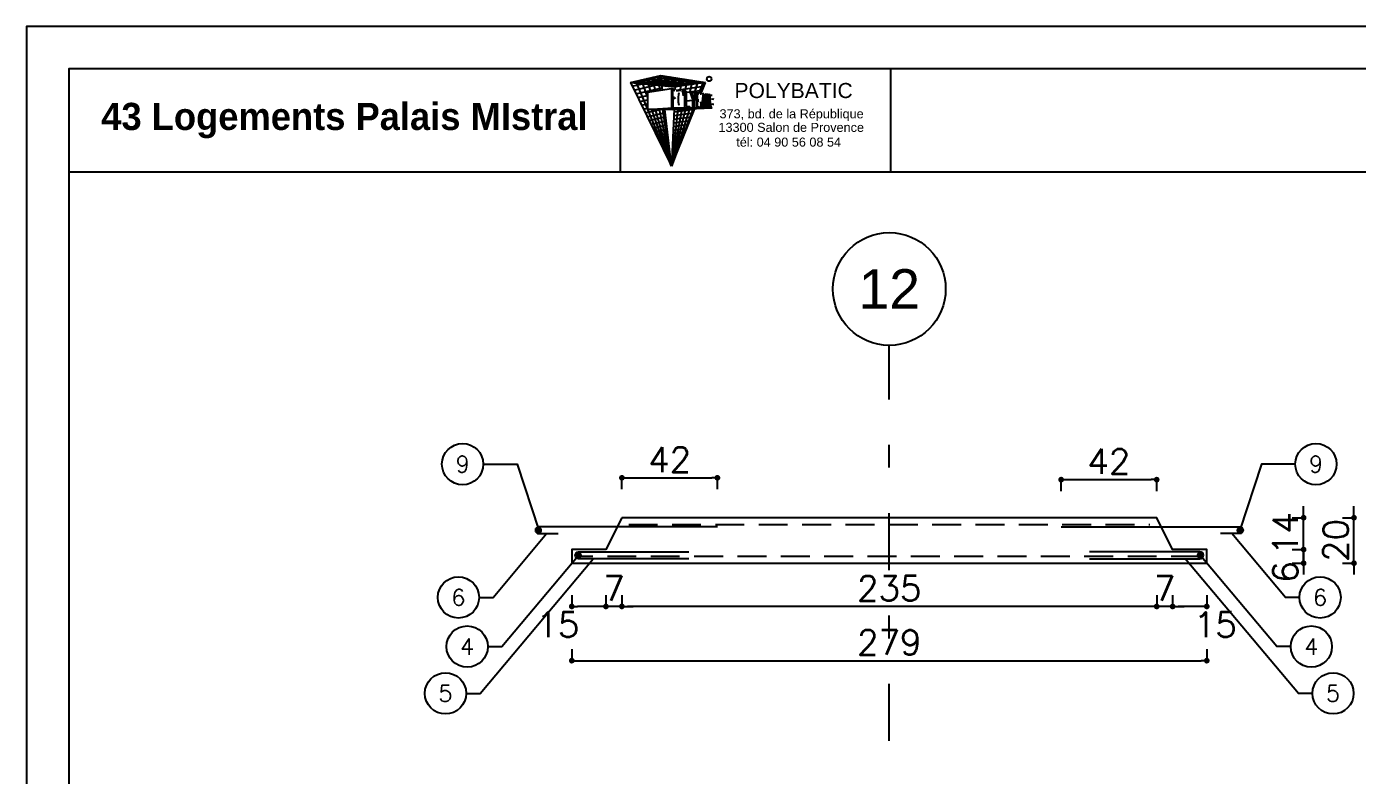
# Model space of a CAD drawing. Header units: millimetres. Extents: x -21776 to 63757, y -7870 to 8483.
# Drawn here: x 13621 to 14206, y -4850 to -4522 of the extents above; entities that cross this region are included whole.
import ezdxf
from ezdxf.enums import TextEntityAlignment as Align

# ---------------------------------------------------------------- set-up
doc = ezdxf.new("R2010")
doc.units = ezdxf.units.MM
doc.header["$PDMODE"] = 34
for name, pattern in [('CACHEX2', [19.05, 12.7, -6.35]), ('CONTINUE', [0]), ('GrFeatureAxis', [0.85, 0.25, -0.2, 0.1, -0.2, 0.1])]:
    doc.linetypes.add(name, pattern=pattern)
for name, color, linetype in [('COTATION', 1, 'Continuous'), ('GO-CARTOUCHE', 7, 'Continuous'), ('GO-COTATION', 1, 'Continuous'), ('GO-TEXTE', 9, 'Continuous'), ('GO-TEXTE-ACIER', 3, 'Continuous'), ('Grid', 7, 'Continuous'), ('préfa v', 2, 'Continuous'), ('STR_VOI-POT', 6, 'Continuous')]:
    doc.layers.add(name, color=color, linetype=linetype)
doc.styles.add('GrGrid', font='ARIAL.TTF', dxfattribs={"height": 0.17})
doc.styles.get("Standard").update_dxf_attribs({"font": 'romans.shx'})
doc.styles.add('TEXTE', font='romans.shx')
doc.styles.add('TEXTEBA', font='ARIAL.TTF')
doc.dimstyles.new('COUPE-20', dxfattribs={"dimscale": 0.5, "dimtxt": 22, "dimasz": 5, "dimexe": 0.05, "dimexo": 0, "dimgap": 5, "dimtad": 1, "dimdsep": 46, "dimtxsty": 'Standard', "dimblk1": 'DOT', "dimblk2": 'DOT', "dimsah": 1, "dimcen": 0, "dimdle": 150, "dimclrd": 1, "dimclre": 1, "dimclrt": 7, "dimadec": 0, "dimazin": 0, "dimtfac": 1, "dimtix": 1, "dimtmove": 2, "dimatfit": 3, "dimldrblk": 'DOT', "dimfxl": 0, "dimtvp": 1, "dimtolj": 1, "dimtzin": 0, "dimarcsym": 0})

# ---------------------------------------------------------------- blocks, each defined once
blk = doc.blocks.new('_DOT')
at = {"color": 0, "linetype": 'ByBlock'}
blk.add_line((-0.5, 0), (-1, 0), dxfattribs=at)
at = {"color": 0, "linetype": 'ByBlock', "const_width": 0.5}
blk.add_lwpolyline([(-0.25, 0, 1), (0.25, 0, 1)], format="xyb", close=True, dxfattribs=at)
blk = doc.blocks.new('*D1539')
at = {"layer": 'DEFPOINTS', "color": 0}
for p in [(14139.56, -4751.26), (14182.12, -4751.26), (14139.56, -4757.26)]:
    blk.add_point(p, dxfattribs=at)
at = {"layer": 'préfa v', "color": 1, "lineweight": -2}
for p, q in [((14182.12, -4748.76), (14182.12, -4746.26)), ((14177.12, -4751.26), (14182.14, -4751.26)), ((14182.12, -4757.26), (14182.12, -4751.26)), ((14177.12, -4757.26), (14182.14, -4757.26)), ((14182.12, -4759.76), (14182.12, -4762.26))]:
    blk.add_line(p, q, dxfattribs=at)
at = {"layer": 'préfa v', "color": 1, "lineweight": -2, "xscale": 2.5, "yscale": 2.5, "zscale": 2.5}
for p, rotation in [((14182.12, -4751.26), 270), ((14182.12, -4757.26), 90)]:
    blk.add_blockref('_DOT', p, dxfattribs=dict(at, rotation=rotation))
at = {"layer": 'préfa v', "color": 7, "insert": (14174.12, -4761.11), "char_height": 11, "attachment_point": 5, "rotation": 90}
blk.add_mtext('\\A1;6', dxfattribs=at)
blk = doc.blocks.new('*D1540')
at = {"layer": 'DEFPOINTS', "color": 0}
for p in [(14117.56, -4737.26), (14182.12, -4737.26), (14139.56, -4751.26)]:
    blk.add_point(p, dxfattribs=at)
at = {"layer": 'préfa v', "color": 1, "lineweight": -2}
for p, q in [((14182.12, -4734.76), (14182.12, -4732.26)), ((14177.12, -4737.26), (14182.14, -4737.26)), ((14182.12, -4751.26), (14182.12, -4737.26)), ((14177.12, -4751.26), (14182.14, -4751.26)), ((14182.12, -4753.76), (14182.12, -4756.26))]:
    blk.add_line(p, q, dxfattribs=at)
at = {"layer": 'préfa v', "color": 1, "lineweight": -2, "xscale": 2.5, "yscale": 2.5, "zscale": 2.5}
for p, rotation in [((14182.12, -4737.26), 270), ((14182.12, -4751.26), 90)]:
    blk.add_blockref('_DOT', p, dxfattribs=dict(at, rotation=rotation))
at = {"layer": 'préfa v', "color": 7, "insert": (14174.12, -4744.26), "char_height": 11, "attachment_point": 5, "rotation": 90}
blk.add_mtext('\\A1;14', dxfattribs=at)
blk = doc.blocks.new('*D1541')
at = {"layer": 'DEFPOINTS', "color": 0}
for p in [(14124.56, -4751.26), (14139.56, -4757.26), (14124.56, -4776.24)]:
    blk.add_point(p, dxfattribs=at)
at = {"layer": 'préfa v', "color": 1, "lineweight": -2}
for p, q in [((14124.56, -4771.24), (14124.56, -4776.27)), ((14139.56, -4771.24), (14139.56, -4776.27)), ((14137.06, -4776.24), (14127.06, -4776.24))]:
    blk.add_line(p, q, dxfattribs=at)
at = {"layer": 'préfa v', "color": 1, "lineweight": -2, "xscale": 2.5, "yscale": 2.5, "zscale": 2.5, "rotation": 180}
blk.add_blockref('_DOT', (14124.56, -4776.24), dxfattribs=at)
at = {"layer": 'préfa v', "color": 1, "lineweight": -2, "xscale": 2.5, "yscale": 2.5, "zscale": 2.5}
blk.add_blockref('_DOT', (14139.56, -4776.24), dxfattribs=at)
at = {"layer": 'préfa v', "color": 7, "insert": (14143.33, -4784.24), "char_height": 11, "attachment_point": 5}
blk.add_mtext('\\A1;15', dxfattribs=at)
blk = doc.blocks.new('*D1542')
at = {"layer": 'DEFPOINTS', "color": 0}
for p in [(14117.56, -4737.26), (14124.56, -4751.26), (14117.56, -4776.24)]:
    blk.add_point(p, dxfattribs=at)
at = {"layer": 'préfa v', "color": 1, "lineweight": -2}
for p, q in [((14117.56, -4771.24), (14117.56, -4776.27)), ((14124.56, -4771.24), (14124.56, -4776.27)), ((14115.06, -4776.24), (14112.56, -4776.24)), ((14124.56, -4776.24), (14117.56, -4776.24)), ((14127.06, -4776.24), (14129.56, -4776.24))]:
    blk.add_line(p, q, dxfattribs=at)
at = {"layer": 'préfa v', "color": 1, "lineweight": -2, "xscale": 2.5, "yscale": 2.5, "zscale": 2.5}
blk.add_blockref('_DOT', (14117.56, -4776.24), dxfattribs=at)
at = {"layer": 'préfa v', "color": 1, "lineweight": -2, "xscale": 2.5, "yscale": 2.5, "zscale": 2.5, "rotation": 180}
blk.add_blockref('_DOT', (14124.56, -4776.24), dxfattribs=at)
at = {"layer": 'préfa v', "color": 7, "insert": (14121.06, -4768.24), "char_height": 11, "attachment_point": 5}
blk.add_mtext('\\A1;7', dxfattribs=at)
blk = doc.blocks.new('*D1543')
at = {"layer": 'DEFPOINTS', "color": 0}
for p in [(13882.56, -4737.26), (14117.56, -4737.26), (13882.56, -4776.24)]:
    blk.add_point(p, dxfattribs=at)
at = {"layer": 'préfa v', "color": 1, "lineweight": -2}
for p, q in [((13882.56, -4771.24), (13882.56, -4776.27)), ((14117.56, -4771.24), (14117.56, -4776.27)), ((14115.06, -4776.24), (13885.06, -4776.24))]:
    blk.add_line(p, q, dxfattribs=at)
at = {"layer": 'préfa v', "color": 1, "lineweight": -2, "xscale": 2.5, "yscale": 2.5, "zscale": 2.5, "rotation": 180}
blk.add_blockref('_DOT', (13882.56, -4776.24), dxfattribs=at)
at = {"layer": 'préfa v', "color": 1, "lineweight": -2, "xscale": 2.5, "yscale": 2.5, "zscale": 2.5}
blk.add_blockref('_DOT', (14117.56, -4776.24), dxfattribs=at)
at = {"layer": 'préfa v', "color": 7, "insert": (14000.06, -4768.24), "char_height": 11, "attachment_point": 5}
blk.add_mtext('\\A1;235', dxfattribs=at)
blk = doc.blocks.new('*D1544')
at = {"layer": 'DEFPOINTS', "color": 0}
for p in [(13882.56, -4737.26), (13875.56, -4751.26), (13875.56, -4776.24)]:
    blk.add_point(p, dxfattribs=at)
at = {"layer": 'préfa v', "color": 1, "lineweight": -2}
for p, q in [((13875.56, -4771.24), (13875.56, -4776.27)), ((13882.56, -4771.24), (13882.56, -4776.27)), ((13873.06, -4776.24), (13870.56, -4776.24)), ((13882.56, -4776.24), (13875.56, -4776.24)), ((13885.06, -4776.24), (13887.56, -4776.24))]:
    blk.add_line(p, q, dxfattribs=at)
at = {"layer": 'préfa v', "color": 1, "lineweight": -2, "xscale": 2.5, "yscale": 2.5, "zscale": 2.5}
blk.add_blockref('_DOT', (13875.56, -4776.24), dxfattribs=at)
at = {"layer": 'préfa v', "color": 1, "lineweight": -2, "xscale": 2.5, "yscale": 2.5, "zscale": 2.5, "rotation": 180}
blk.add_blockref('_DOT', (13882.56, -4776.24), dxfattribs=at)
at = {"layer": 'préfa v', "color": 7, "insert": (13879.06, -4768.24), "char_height": 11, "attachment_point": 5}
blk.add_mtext('\\A1;7', dxfattribs=at)
blk = doc.blocks.new('*D1545')
at = {"layer": 'DEFPOINTS', "color": 0}
for p in [(13860.56, -4751.26), (13875.56, -4751.26), (13860.56, -4776.24)]:
    blk.add_point(p, dxfattribs=at)
at = {"layer": 'préfa v', "color": 1, "lineweight": -2}
for p, q in [((13860.56, -4771.24), (13860.56, -4776.27)), ((13875.56, -4771.24), (13875.56, -4776.27)), ((13873.06, -4776.24), (13863.06, -4776.24))]:
    blk.add_line(p, q, dxfattribs=at)
at = {"layer": 'préfa v', "color": 1, "lineweight": -2, "xscale": 2.5, "yscale": 2.5, "zscale": 2.5, "rotation": 180}
blk.add_blockref('_DOT', (13860.56, -4776.24), dxfattribs=at)
at = {"layer": 'préfa v', "color": 1, "lineweight": -2, "xscale": 2.5, "yscale": 2.5, "zscale": 2.5}
blk.add_blockref('_DOT', (13875.56, -4776.24), dxfattribs=at)
at = {"layer": 'préfa v', "color": 7, "insert": (13854.44, -4784.24), "char_height": 11, "attachment_point": 5}
blk.add_mtext('\\A1;15', dxfattribs=at)
blk = doc.blocks.new('*D1546')
at = {"layer": 'DEFPOINTS', "color": 0}
for p in [(13860.56, -4757.26), (14139.56, -4757.26), (14139.56, -4800.06)]:
    blk.add_point(p, dxfattribs=at)
at = {"layer": 'préfa v', "color": 1, "lineweight": -2}
for p, q in [((13860.56, -4795.06), (13860.56, -4800.08)), ((13863.06, -4800.06), (14137.06, -4800.06)), ((14139.56, -4795.06), (14139.56, -4800.08))]:
    blk.add_line(p, q, dxfattribs=at)
at = {"layer": 'préfa v', "color": 1, "lineweight": -2, "xscale": 2.5, "yscale": 2.5, "zscale": 2.5, "rotation": 180}
blk.add_blockref('_DOT', (13860.56, -4800.06), dxfattribs=at)
at = {"layer": 'préfa v', "color": 1, "lineweight": -2, "xscale": 2.5, "yscale": 2.5, "zscale": 2.5}
blk.add_blockref('_DOT', (14139.56, -4800.06), dxfattribs=at)
at = {"layer": 'préfa v', "color": 7, "insert": (14000.06, -4792.06), "char_height": 11, "attachment_point": 5}
blk.add_mtext('\\A1;279', dxfattribs=at)
blk = doc.blocks.new('*D1555')
at = {"layer": 'DEFPOINTS', "color": 0}
for p in [(14117.56, -4737.26), (14204.25, -4737.26), (14139.56, -4757.26)]:
    blk.add_point(p, dxfattribs=at)
at = {"layer": 'STR_VOI-POT', "color": 1, "lineweight": -2}
for p, q in [((14204.25, -4734.76), (14204.25, -4732.26)), ((14199.25, -4737.26), (14204.28, -4737.26)), ((14204.25, -4757.26), (14204.25, -4737.26)), ((14199.25, -4757.26), (14204.28, -4757.26)), ((14204.25, -4759.76), (14204.25, -4762.26))]:
    blk.add_line(p, q, dxfattribs=at)
at = {"layer": 'STR_VOI-POT', "color": 1, "lineweight": -2, "xscale": 2.5, "yscale": 2.5, "zscale": 2.5}
for p, rotation in [((14204.25, -4737.26), 270), ((14204.25, -4757.26), 90)]:
    blk.add_blockref('_DOT', p, dxfattribs=dict(at, rotation=rotation))
at = {"layer": 'STR_VOI-POT', "color": 7, "insert": (14196.25, -4747.26), "char_height": 11, "attachment_point": 5, "rotation": 90}
blk.add_mtext('\\A1;20', dxfattribs=at)
blk = doc.blocks.new('*D1558')
at = {"layer": 'DEFPOINTS', "color": 0}
for p in [(14117.56, -4720.54), (14075.56, -4741.26), (14117.56, -4737.26)]:
    blk.add_point(p, dxfattribs=at)
at = {"layer": 'STR_VOI-POT', "color": 1, "lineweight": -2}
for p, q in [((14075.56, -4725.54), (14075.56, -4720.51)), ((14078.06, -4720.54), (14115.06, -4720.54)), ((14117.56, -4725.54), (14117.56, -4720.51))]:
    blk.add_line(p, q, dxfattribs=at)
at = {"layer": 'STR_VOI-POT', "color": 1, "lineweight": -2, "xscale": 2.5, "yscale": 2.5, "zscale": 2.5, "rotation": 180}
blk.add_blockref('_DOT', (14075.56, -4720.54), dxfattribs=at)
at = {"layer": 'STR_VOI-POT', "color": 1, "lineweight": -2, "xscale": 2.5, "yscale": 2.5, "zscale": 2.5}
blk.add_blockref('_DOT', (14117.56, -4720.54), dxfattribs=at)
at = {"layer": 'STR_VOI-POT', "color": 7, "insert": (14096.56, -4712.54), "char_height": 11, "attachment_point": 5}
blk.add_mtext('\\A1;42', dxfattribs=at)
blk = doc.blocks.new('*D1565')
at = {"layer": 'DEFPOINTS', "color": 0}
for p in [(13924.56, -4719.74), (13882.56, -4737.26), (13924.56, -4741.26)]:
    blk.add_point(p, dxfattribs=at)
at = {"layer": 'préfa v', "color": 1, "lineweight": -2}
for p, q in [((13882.56, -4724.74), (13882.56, -4719.71)), ((13885.06, -4719.74), (13922.06, -4719.74)), ((13924.56, -4724.74), (13924.56, -4719.71))]:
    blk.add_line(p, q, dxfattribs=at)
at = {"layer": 'préfa v', "color": 1, "lineweight": -2, "xscale": 2.5, "yscale": 2.5, "zscale": 2.5, "rotation": 180}
blk.add_blockref('_DOT', (13882.56, -4719.74), dxfattribs=at)
at = {"layer": 'préfa v', "color": 1, "lineweight": -2, "xscale": 2.5, "yscale": 2.5, "zscale": 2.5}
blk.add_blockref('_DOT', (13924.56, -4719.74), dxfattribs=at)
at = {"layer": 'préfa v', "color": 7, "insert": (13903.56, -4711.74), "char_height": 11, "attachment_point": 5}
blk.add_mtext('\\A1;42', dxfattribs=at)

msp = doc.modelspace()

# ---------------------------------------------------------------- linework, layer by layer
at = {"layer": 'COTATION'}
for points in [[(13819.81269, -4772.2945), (13825.9548, -4772.2945), (13849.5044, -4744.26035)], [(14180.29803, -4772.2945), (14174.15593, -4772.2945), (14150.60632, -4744.26035)], [(13823.65352, -4793.84992), (13829.79562, -4793.84992), (13863.81295, -4753.35469)], [(14176.4572, -4793.84992), (14170.3151, -4793.84992), (14136.29777, -4753.35469)], [(13814.1253, -4814.42617), (13820.2674, -4814.42617), (13869.96864, -4755.26035)], [(14185.98542, -4814.42617), (14179.84332, -4814.42617), (14130.14208, -4755.26035)]]:
    msp.add_lwpolyline(points, dxfattribs=at)
at = {"layer": 'GO-CARTOUCHE', "color": 9, "linetype": 'CONTINUE'}
for p, q in [((13886.30112, -4546.06632), (13899.69428, -4542.95163)), ((13887.81052, -4546.21007), (13901.20346, -4543.19118)), ((13899.38764, -4549.59463), (13898.43605, -4543.24425)), ((13898.43605, -4543.24425), (13918.0963, -4546.23663)), ((13900.45438, -4549.43776), (13899.69428, -4542.95163)), ((13899.69428, -4542.95163), (13919.31683, -4546.06632)), ((13886.30112, -4546.06632), (13905.92366, -4547.93514)), ((13886.30112, -4546.06632), (13904.36632, -4582.81966)), ((13887.12219, -4547.73678), (13899.90665, -4544.76382)), ((13887.94326, -4549.40723), (13900.11901, -4546.576)), ((13893.77637, -4557.54868), (13888.72811, -4545.50191)), ((13888.72811, -4545.50191), (13908.35819, -4547.59543)), ((13888.76433, -4551.07769), (13900.33138, -4548.38819)), ((13890.82932, -4546.49758), (13904.2218, -4543.67029)), ((13893.77637, -4552.45382), (13891.15509, -4544.93749)), ((13891.15509, -4544.93749), (13910.79272, -4547.25573)), ((13893.58208, -4544.37308), (13913.22724, -4546.91603)), ((13895.21869, -4550.20771), (13893.58208, -4544.37308)), ((13904.36632, -4548.86247), (13893.77637, -4550.41982)), ((13893.84812, -4546.78508), (13907.24015, -4544.14939)), ((13897.31391, -4549.89959), (13896.00906, -4543.80866)), ((13896.00906, -4543.80866), (13915.66177, -4546.57633)), ((13896.86693, -4547.07259), (13910.25849, -4544.62849)), ((13899.88573, -4547.36009), (13913.27684, -4545.10759)), ((13902.90453, -4547.6476), (13916.29519, -4545.5867)), ((13906.10954, -4549.13501), (13904.36632, -4548.86247)), ((13904.36632, -4548.86247), (13904.36632, -4557.87744)), ((13904.41393, -4547.79135), (13917.80436, -4545.82625)), ((13905.92366, -4547.93514), (13905.87176, -4549.09783)), ((13919.31683, -4546.06632), (13905.92366, -4547.93514)), ((13906.3583, -4549.45027), (13918.63731, -4547.73681)), ((13908.35819, -4547.59543), (13908.13537, -4549.56159)), ((13910.79272, -4547.25573), (13910.25219, -4549.78268)), ((13913.22724, -4546.91603), (13912.43552, -4550.12402)), ((13915.66177, -4546.57633), (13914.43405, -4550.51568)), ((13918.0963, -4546.23663), (13916.40444, -4550.74453)), ((13917.23109, -4551.19376), (13919.31683, -4546.06632)), ((13889.5854, -4552.74815), (13893.77637, -4551.77376)), ((13890.40648, -4554.4186), (13893.77637, -4553.63518)), ((13893.77637, -4550.41982), (13893.77637, -4557.89507)), ((13904.98926, -4552.49082), (13904.98926, -4549.59037)), ((13905.78146, -4549.71422), (13904.98926, -4549.59037)), ((13904.98926, -4552.49082), (13905.61642, -4552.53948)), ((13905.84114, -4553.18173), (13904.98926, -4553.11563)), ((13904.98926, -4553.11563), (13904.98926, -4557.27213)), ((13906.15521, -4552.87272), (13905.84114, -4553.18173)), ((13906.55756, -4549.79362), (13908.52391, -4549.50762)), ((13907.27314, -4552.46537), (13907.23466, -4553.31857)), ((13907.23466, -4553.31857), (13907.29426, -4554.61005)), ((13907.41163, -4551.41547), (13907.27314, -4552.46537)), ((13907.29426, -4554.61005), (13907.58206, -4556.07624)), ((13907.63885, -4550.57838), (13907.41163, -4551.41547)), ((13909.27807, -4550.28162), (13908.91556, -4549.69815)), ((13910.22193, -4549.77795), (13909.07035, -4549.9473)), ((13909.52246, -4550.98011), (13909.27807, -4550.28162)), ((13909.70989, -4551.98885), (13909.52246, -4550.98011)), ((13910.22193, -4557.27213), (13910.22193, -4549.7711)), ((13910.84487, -4549.87534), (13910.22193, -4549.77795)), ((13910.84487, -4556.6492), (13910.84487, -4549.87534)), ((13910.84487, -4550.39212), (13912.4059, -4550.17735)), ((13910.84487, -4550.39212), (13910.84536, -4556.6492)), ((13910.84536, -4554.11475), (13913.67549, -4553.86628)), ((13912.38482, -4550.1161), (13913.67549, -4553.86628)), ((13912.94183, -4550.20318), (13912.38482, -4550.1161)), ((13912.4059, -4550.17735), (13913.67549, -4553.86628)), ((13912.61778, -4550.15252), (13917.95779, -4549.40729)), ((13912.94183, -4550.20318), (13913.96986, -4553.19023)), ((13914.6951, -4550.47729), (13913.11608, -4550.7095)), ((13913.67549, -4557.27213), (13913.67549, -4553.86628)), ((13914.6951, -4550.47729), (13913.96986, -4553.19023)), ((13915.19025, -4550.5547), (13914.29843, -4553.8908)), ((13914.29843, -4557.2645), (13914.30174, -4553.8784)), ((13914.29843, -4557.27213), (13914.29843, -4553.8908)), ((13914.30174, -4553.8784), (13915.17191, -4550.62331)), ((13915.19025, -4550.5547), (13914.6951, -4550.47729)), ((13915.17191, -4550.62331), (13915.35742, -4550.59553)), ((13915.35742, -4550.58084), (13915.17614, -4550.6075)), ((13915.35742, -4557.27213), (13915.35742, -4550.58084)), ((13916.5639, -4550.76946), (13915.35742, -4550.58084)), ((13916.49654, -4551.20028), (13915.79348, -4551.09036)), ((13915.79348, -4553.71445), (13915.79348, -4551.09036)), ((13915.79348, -4553.71445), (13916.36168, -4553.75853)), ((13915.79348, -4554.15182), (13916.32795, -4554.19328)), ((13915.79348, -4556.83608), (13915.79348, -4554.15182)), ((13916.97766, -4551.11973), (13917.27827, -4551.07778)), ((13918.28578, -4551.03866), (13917.02938, -4551.22343)), ((13917.05488, -4554.53315), (13917.13466, -4554.78554)), ((13917.13466, -4554.78554), (13917.21336, -4555.26651)), ((13917.83695, -4554.77865), (13917.8107, -4554.99731)), ((13917.8542, -4554.63487), (13917.83695, -4554.77865)), ((13917.86822, -4554.51805), (13917.8542, -4554.63487)), ((13917.90066, -4554.24772), (13917.86822, -4554.51805)), ((13917.96788, -4553.68759), (13917.90066, -4554.24772)), ((13918.04153, -4553.07391), (13917.96788, -4553.68759)), ((13918.28578, -4551.03866), (13918.04153, -4553.07391)), ((13918.27576, -4554.78177), (13918.43913, -4553.42042)), ((13918.27576, -4554.78177), (13918.60689, -4554.80746)), ((13918.59617, -4551.08719), (13918.28578, -4551.03866)), ((13918.43913, -4553.42042), (13918.60689, -4554.80746)), ((13918.59617, -4551.08719), (13919.34351, -4557.2662)), ((13918.62314, -4551.31018), (13919.34422, -4551.20414)), ((13918.67331, -4551.72505), (13919.34422, -4551.64549)), ((13918.68479, -4551.81992), (13919.74913, -4551.7088)), ((13919.34422, -4551.20414), (13919.34422, -4551.64549)), ((13920.5901, -4551.39892), (13919.34422, -4551.20414)), ((13919.34422, -4551.64549), (13919.74913, -4551.7088)), ((13919.74913, -4557.2662), (13919.74913, -4551.7088)), ((13920.18519, -4551.77697), (13920.5901, -4551.84027)), ((13920.18519, -4557.2662), (13920.18519, -4551.77697)), ((13920.18519, -4551.8757), (13920.5901, -4551.84027)), ((13920.5901, -4551.84027), (13920.5901, -4551.39892)), ((13920.74847, -4551.42368), (13920.5901, -4551.47452)), ((13920.74847, -4551.42368), (13920.74847, -4557.26789)), ((13921.18452, -4551.49185), (13920.74847, -4551.42368)), ((13921.18452, -4551.49185), (13921.18452, -4557.27213)), ((13921.18452, -4551.69655), (13922.17235, -4551.60465)), ((13921.32635, -4554.47383), (13921.35104, -4555.0936)), ((13922.54243, -4553.43977), (13921.80786, -4553.5081)), ((13922.9887, -4553.50954), (13922.54243, -4553.43977)), ((13891.22755, -4556.08906), (13893.77637, -4555.49657)), ((13892.04862, -4557.75951), (13893.77637, -4557.35793)), ((13892.86969, -4559.42997), (13899.47425, -4557.89507)), ((13893.69076, -4561.10042), (13901.60557, -4559.26129)), ((13893.77637, -4557.89507), (13904.98926, -4557.27213)), ((13904.87116, -4557.8766), (13893.77637, -4557.89507)), ((13904.36632, -4582.81966), (13893.92153, -4557.89507)), ((13904.36632, -4582.81966), (13895.67399, -4557.89507)), ((13904.36632, -4582.81966), (13897.37499, -4557.89507)), ((13904.36632, -4582.81966), (13899.02677, -4557.89507)), ((13904.36632, -4582.81966), (13900.63144, -4557.89507)), ((13904.36632, -4582.81966), (13901.44547, -4557.89507)), ((13904.36632, -4582.81966), (13914.65047, -4557.53777)), ((13913.84435, -4557.56578), (13904.36632, -4582.81966)), ((13912.21925, -4557.62224), (13904.36632, -4582.81966)), ((13910.57084, -4557.67951), (13904.36632, -4582.81966)), ((13908.89864, -4557.73761), (13904.36632, -4582.81966)), ((13907.20212, -4557.79655), (13904.36632, -4582.81966)), ((13905.48075, -4557.85635), (13904.36632, -4582.81966)), ((13904.87116, -4557.8766), (13908.00302, -4557.762)), ((13904.98926, -4557.27213), (13912.49557, -4557.27213)), ((13905.35735, -4560.62047), (13913.88067, -4559.43021)), ((13905.42814, -4559.0348), (13914.56019, -4557.75972)), ((13908.00302, -4557.762), (13908.56387, -4557.74148)), ((13908.60688, -4557.7399), (13915.35149, -4557.49311)), ((13910.21868, -4557.27305), (13915.36563, -4557.27213)), ((13910.84487, -4556.6492), (13912.49557, -4556.6492)), ((13910.84536, -4556.6492), (13912.49557, -4556.65427)), ((13912.49557, -4557.27213), (13912.49557, -4556.6492)), ((13912.49557, -4557.27213), (13913.67962, -4557.27213)), ((13913.67549, -4556.65427), (13913.67962, -4557.27213)), ((13913.67962, -4557.27213), (13914.29843, -4557.27213)), ((13915.35111, -4557.26619), (13920.74847, -4557.2662)), ((13915.35254, -4557.49307), (13922.19168, -4557.27483)), ((13915.35742, -4557.27213), (13916.6777, -4557.27213)), ((13915.79348, -4556.83608), (13916.54367, -4556.83608)), ((13916.92005, -4557.05924), (13916.67118, -4557.2662)), ((13916.67118, -4557.2662), (13917.52606, -4557.2662)), ((13917.09842, -4556.67452), (13916.92005, -4557.05924)), ((13917.20097, -4556.18057), (13917.09842, -4556.67452)), ((13917.23181, -4555.73487), (13917.20097, -4556.18057)), ((13917.21336, -4555.26651), (13917.23181, -4555.73487)), ((13917.5943, -4556.80051), (13917.53842, -4557.2662)), ((13917.6573, -4556.27558), (13917.5943, -4556.80051)), ((13917.70978, -4555.83826), (13917.6573, -4556.27558)), ((13917.76002, -4555.41965), (13917.70978, -4555.83826)), ((13917.8107, -4554.99731), (13917.76002, -4555.41965)), ((13918.22375, -4555.21511), (13917.9776, -4557.2662)), ((13918.22375, -4555.21511), (13918.66029, -4555.24897)), ((13918.66029, -4555.24897), (13918.90499, -4557.27213)), ((13920.18519, -4557.2662), (13920.74847, -4557.2662)), ((13920.74847, -4557.26789), (13921.18452, -4557.27213)), ((13921.35104, -4555.0936), (13921.41003, -4555.66122)), ((13921.41003, -4555.66122), (13921.50002, -4556.13854)), ((13921.50002, -4556.13854), (13921.62923, -4556.58078)), ((13921.62923, -4556.58078), (13921.83175, -4556.99355)), ((13921.83175, -4556.99355), (13922.06429, -4557.24871)), ((13922.52299, -4555.64961), (13921.85867, -4555.71141)), ((13922.52299, -4555.64961), (13922.96525, -4555.63342)), ((13894.51183, -4562.77088), (13901.81794, -4561.07348)), ((13895.33291, -4564.44134), (13902.0303, -4562.88566)), ((13896.15398, -4566.11179), (13902.24267, -4564.69784)), ((13896.97505, -4567.78225), (13902.45503, -4566.51003)), ((13905.0742, -4566.96313), (13911.16259, -4566.11215)), ((13905.14499, -4565.37747), (13911.84211, -4564.44167)), ((13905.21578, -4563.7918), (13912.52163, -4562.77118)), ((13905.28656, -4562.20613), (13913.20115, -4561.1007)), ((13897.79612, -4569.4527), (13902.6674, -4568.32221)), ((13898.61719, -4571.12316), (13902.87976, -4570.1344)), ((13899.43826, -4572.79361), (13903.09213, -4571.94658)), ((13904.86183, -4571.72013), (13909.12403, -4571.12361)), ((13904.93262, -4570.13447), (13909.80355, -4569.45313)), ((13905.00341, -4568.5488), (13910.48307, -4567.78264)), ((13904.79104, -4573.3058), (13908.44451, -4572.7941))]:
    msp.add_line(p, q, dxfattribs=at)
at = {"layer": 'GO-CARTOUCHE', "linetype": 'Continuous'}
for points in [[(14734.65471, -5309.04286), (14734.65471, -4521.54286), (13621.01835, -4521.54286), (13621.01835, -5309.04286)], [(14716.09596, -5290.48411), (14716.09596, -4540.10161), (13639.5771, -4540.10161), (13639.5771, -5290.48411)]]:
    msp.add_lwpolyline(points, close=True, dxfattribs=at)
at = {"layer": 'GO-CARTOUCHE', "color": 9, "linetype": 'CONTINUE'}
for centre in [(13920.90649, -4544.51691, 70.13956), (13920.90649, -4544.51691, 70.13956), (13920.90649, -4544.51691)]:
    msp.add_circle(centre, 0.9967, dxfattribs=at)
at = {"layer": 'GO-COTATION'}
for points in [[(13821.6438, -4713.73329), (13836.525, -4713.73329), (13846.07135, -4742.78821)], [(14178.46693, -4713.73329), (14163.58572, -4713.73329), (14154.03937, -4742.78821)]]:
    msp.add_lwpolyline(points, dxfattribs=at)
at = {"layer": 'GO-TEXTE', "color": 7}
for points in [[(13881.75856, -4540.10161), (13881.75856, -4585.54823)], [(14000.66432, -4540.10161), (14000.66432, -4585.54823)], [(14716.09596, -4585.54823), (13639.5771, -4585.54823)]]:
    msp.add_lwpolyline(points, dxfattribs=at)
at = {"layer": 'GO-TEXTE-ACIER'}
for centre in [(13812.58703, -4713.73329), (14187.52369, -4713.73329), (13810.75593, -4772.2945), (14189.35479, -4772.2945), (13814.59676, -4793.84992), (14185.51397, -4793.84992), (13805.06853, -4814.42617), (14195.04219, -4814.42617)]:
    msp.add_circle(centre, 9.05676, dxfattribs=at)
at = {"layer": 'Grid', "color": 4, "linetype": 'GrFeatureAxis', "lineweight": 25, "ltscale": 100}
msp.add_line((14000.05536, -5285.26586), (14000.05536, -4661.55005), dxfattribs=at)
at = {"layer": 'Grid', "color": 1, "linetype": 'Continuous', "lineweight": 25, "ltscale": 100}
msp.add_ellipse((14000.05536, -4636.78061), major_axis=(-17.51464, 17.51464), ratio=1, start_param=3.926990817, end_param=10.210176124, dxfattribs=at)
at = {"layer": 'préfa v'}
msp.add_lwpolyline([(13882.55536, -4737.26035), (13875.55536, -4751.26035), (13860.55536, -4751.26035), (13860.55536, -4757.26035), (14139.55536, -4757.26035), (14139.55536, -4751.26035), (14124.55536, -4751.26035), (14117.55536, -4737.26035)], close=True, dxfattribs=at)
at = {"layer": 'STR_VOI-POT'}
for points in [[(13924.55536, -4741.26035), (13846.05536, -4741.26035, 0.414213562), (13844.55536, -4742.76035), (13844.55536, -4742.76035, 0.414213562), (13846.05536, -4744.26035), (13854.55536, -4744.26035)], [(14075.55536, -4741.26035), (14154.05536, -4741.26035, -0.414213562), (14155.55536, -4742.76035), (14155.55536, -4742.76035, -0.414213562), (14154.05536, -4744.26035), (14145.55536, -4744.26035)], [(13912.05536, -4755.26035), (13863.55536, -4755.26035, -0.414213562), (13862.05536, -4753.76035), (13862.05536, -4753.76035, -0.414213562), (13863.55536, -4752.26035), (13912.05536, -4752.26035)], [(14088.05536, -4755.26035), (14136.55536, -4755.26035, 0.414213562), (14138.05536, -4753.76035), (14138.05536, -4753.76035, 0.414213562), (14136.55536, -4752.26035), (14088.05536, -4752.26035)]]:
    msp.add_lwpolyline(points, format="xyb", dxfattribs=at)
at = {"layer": 'STR_VOI-POT', "const_width": 1.44}
for points in [[(13845.35135, -4742.78821, 1), (13846.79135, -4742.78821, 1)], [(14154.75937, -4742.78821, -1), (14153.31937, -4742.78821, -1)], [(13862.85135, -4753.78821, 1), (13864.29135, -4753.78821, 1)], [(14137.25937, -4753.78821, -1), (14135.81937, -4753.78821, -1)]]:
    msp.add_lwpolyline(points, format="xyb", close=True, dxfattribs=at)
at = {"layer": 'STR_VOI-POT', "color": 1, "linetype": 'CACHEX2'}
for points in [[(13885.55536, -4740.26035), (14114.55536, -4740.26035)], [(14136.55536, -4754.26035), (13863.55536, -4754.26035)]]:
    msp.add_lwpolyline(points, dxfattribs=at)

# ---------------------------------------------------------------- texts
at = {"layer": 'GO-CARTOUCHE', "color": 9, "style": 'TEXTEBA'}
for s, p in [('373, bd. de la République', (13925.47385, -4561.82679)), ('13300 Salon de Provence', (13925.00941, -4567.78495)), ('tél: 04 90 56 08 54', (13932.83701, -4574.25784))]:
    msp.add_text(s, height=3.9772727, dxfattribs=at).set_placement(p)
at = {"layer": 'GO-CARTOUCHE', "insert": (13760.66783, -4562.82492), "char_height": 11.9318181, "attachment_point": 5}
msp.add_mtext('{\\Fbold|c0;43 Logements Palais MIstral}', dxfattribs=at)
at = {"layer": 'GO-TEXTE', "color": 3, "style": 'TEXTEBA'}
msp.add_text('POLYBATIC', height=6.628788, dxfattribs=at).set_placement((13958.01892, -4549.60683), align=Align.MIDDLE)
at = {"layer": 'GO-TEXTE-ACIER', "style": 'TEXTE'}
for s, p in [('9', (13812.58703, -4713.73329)), ('9', (14187.52369, -4713.73329)), ('6', (13810.75593, -4772.2945)), ('6', (14189.35479, -4772.2945)), ('4', (13814.59676, -4793.84992)), ('4', (14185.51397, -4793.84992)), ('5', (13805.06853, -4814.42617)), ('5', (14195.04219, -4814.42617))]:
    msp.add_text(s, height=7.2, dxfattribs=at).set_placement(p, align=Align.MIDDLE_CENTER)
at = {"layer": 'Grid', "color": 1, "linetype": 'Continuous', "lineweight": -3, "ltscale": 100, "style": 'GrGrid'}
msp.add_text('12', height=17.371078, dxfattribs=at).set_placement((14000.05536, -4636.78061), align=Align.MIDDLE_CENTER)

# ---------------------------------------------------------------- dimensions: what is measured, and where the dimension line sits
at = {"layer": 'préfa v'}
for base, p1, p2, picture, middle in [((13924.55536, -4719.7356), (13882.55536, -4737.26035), (13924.55536, -4741.26035), '*D1565', (13903.55536, -4711.7356)), ((13875.55536, -4776.2427), (13882.55536, -4737.26035), (13875.55536, -4751.26035), '*D1544', (13879.05536, -4768.2427)), ((13882.55536, -4776.2427), (14117.55536, -4737.26035), (13882.55536, -4737.26035), '*D1543', (14000.05536, -4768.2427)), ((14117.55536, -4776.2427), (14124.55536, -4751.26035), (14117.55536, -4737.26035), '*D1542', (14121.05536, -4768.2427)), ((14139.55536, -4800.05769), (13860.55536, -4757.26035), (14139.55536, -4757.26035), '*D1546', (14000.05536, -4792.05769))]:
    dim = msp.add_linear_dim(base=base, p1=p1, p2=p2, dimstyle='COUPE-20', dxfattribs=at)
    dim.commit()
    dim.dimension.update_dxf_attribs({"geometry": picture, "text_midpoint": middle})
dim = msp.add_linear_dim(base=(14182.1169, -4737.26035), p1=(14139.55536, -4751.26035), p2=(14117.55536, -4737.26035), angle=270, dimstyle='COUPE-20', dxfattribs=at)
dim.commit()
dim.dimension.update_dxf_attribs({"geometry": '*D1540', "text_midpoint": (14174.1169, -4744.26035)})
dim = msp.add_linear_dim(base=(14182.1169, -4751.26035), p1=(14139.55536, -4757.26035), p2=(14139.55536, -4751.26035), angle=270, dimstyle='COUPE-20', dxfattribs=at)
dim.commit()
dim.dimension.update_dxf_attribs({"geometry": '*D1539', "text_midpoint": (14174.1169, -4761.1061), "dimtype": 160})
for base, p1, p2, picture, middle in [((13860.55536, -4776.2427), (13875.55536, -4751.26035), (13860.55536, -4751.26035), '*D1545', (13854.43932, -4784.2427)), ((14124.55536, -4776.2427), (14139.55536, -4757.26035), (14124.55536, -4751.26035), '*D1541', (14143.33333, -4784.2427))]:
    dim = msp.add_linear_dim(base=base, p1=p1, p2=p2, dimstyle='COUPE-20', dxfattribs=at)
    dim.commit()
    dim.dimension.update_dxf_attribs({"geometry": picture, "text_midpoint": middle, "dimtype": 160})
at = {"layer": 'STR_VOI-POT'}
dim = msp.add_linear_dim(base=(14117.55536, -4720.53974), p1=(14075.55536, -4741.26035), p2=(14117.55536, -4737.26035), dimstyle='COUPE-20', dxfattribs=at)
dim.commit()
dim.dimension.update_dxf_attribs({"geometry": '*D1558', "text_midpoint": (14096.55536, -4712.53974)})
dim = msp.add_linear_dim(base=(14204.25037, -4737.26035), p1=(14139.55536, -4757.26035), p2=(14117.55536, -4737.26035), angle=270, dimstyle='COUPE-20', dxfattribs=at)
dim.commit()
dim.dimension.update_dxf_attribs({"geometry": '*D1555', "text_midpoint": (14196.25037, -4747.26035)})

doc.saveas('drawing.dxf')
